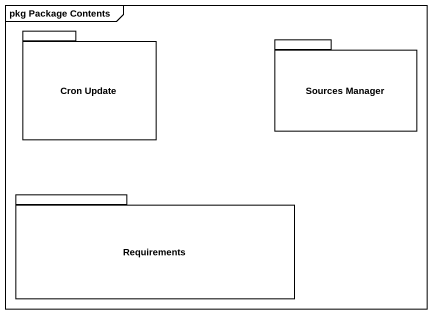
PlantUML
@startuml
mainframe pkg Package Contents
package "Cron Update" as Cron_Update {
}
package "Sources Manager" as Sources_Manager {
}
package Requirements {
}
@enduml
